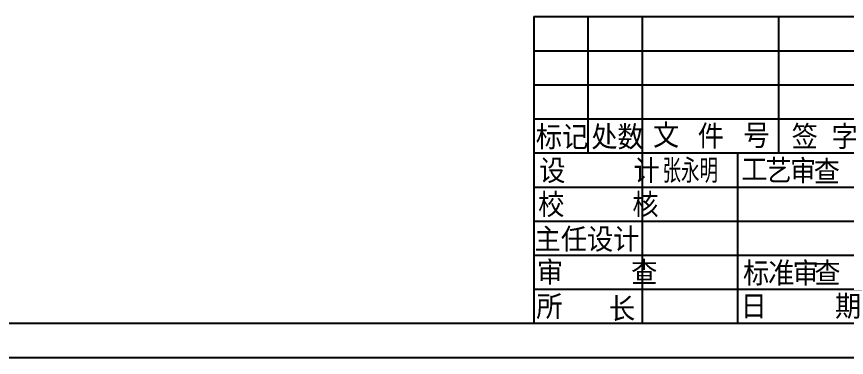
# Model space of a CAD drawing. Header units: millimetres. Extents: x 87 to 10587, y 0 to 7425.
# Drawn here: x 4062 to 7110, y 0 to 1250 of the extents above; entities that cross this region are included whole.
import ezdxf
from ezdxf.enums import TextEntityAlignment as Align

# ---------------------------------------------------------------- set-up
doc = ezdxf.new("R2010")
doc.units = ezdxf.units.MM
doc.header["$LTSCALE"] = 250
for name, color, linetype in [('01', 7, 'Continuous'), ('02', 1, 'Continuous'), ('11', 3, 'Continuous'), ('THICK', 7, 'Continuous')]:
    doc.layers.add(name, color=color, linetype=linetype)
doc.styles.get("Standard").update_dxf_attribs({"font": 'isocp', "width": 0.707, "bigfont": 'intecad.shx'})

# ---------------------------------------------------------------- blocks, each defined once
blk = doc.blocks.new('*U128')
at = {"layer": 'THICK'}
for p, q in [((-180, 45), (-180, 0)), ((-180, 45), (0, 45)), ((-172, 44.98), (-172, 45)), ((-172, 25), (-172, 45)), ((-164, 0), (-164, 45)), ((-144, 25), (-144, 45)), ((-180, 30), (-120, 30)), ((-180, 25), (-120, 25)), ((-150, 0), (-150, 25)), ((-180, 0), (0, 0))]:
    blk.add_line(p, q, dxfattribs=at)
at = {"layer": 'THICK', "color": 3}
for p, q in [((-180, 40), (-120, 40)), ((-180, 35), (-120, 35)), ((-180, 20), (-120, 20)), ((-180, 15), (-120, 15)), ((-180, 10), (-120, 10)), ((-180, 5), (-120, 5))]:
    blk.add_line(p, q, dxfattribs=at)
at = {"insert": (-161.08, 24.11), "char_height": 3.5, "width": 13.3184, "attachment_point": 1}
blk.add_mtext('张永明', dxfattribs=at)
at = {"layer": 'THICK', "color": 3}
for s, p in [('标记', (-175.84, 27.44)), ('处数', (-167.69, 27.44)), ('文', (-160.55, 27.69)), ('件', (-153.97, 27.57)), ('号', (-147.27, 27.57)), ('艺', (-144.03, 22.5)), ('审', (-140.42, 22.5)), ('工', (-147.58, 22.5)), ('查', (-136.94, 22.36)), ('标', (-147.32, 7.46)), ('准', (-143.65, 7.46)), ('审', (-140.04, 7.46)), ('查', (-136.84, 7.46)), ('所', (-177.7, 2.53)), ('长', (-167.02, 2.21))]:
    blk.add_text(s, height=3.5, dxfattribs=at).set_placement(p, align=Align.MIDDLE)
for s, p in [('签 字', (-142.1, 25.56)), ('设     计', (-179.18, 20.57)), ('校     核', (-179.36, 15.59)), ('主任设计', (-179.87, 10.5)), ('审     查', (-179.54, 5.64)), ('日     期', (-149.6, 0.66))]:
    blk.add_text(s, height=3.5, dxfattribs=at).set_placement(p)
blk = doc.blocks.new('*U129')
blk.add_blockref('*U128', (0, 0))
blk = doc.blocks.new('*U132')
at = {"layer": '01'}
blk.add_lwpolyline([(25, 5), (415, 5)], dxfattribs=at)
at = {"layer": '02'}
blk.add_lwpolyline([(0, 0), (420, 0)], dxfattribs=at)

msp = doc.modelspace()

# ---------------------------------------------------------------- block references
at = {"layer": '11', "xscale": 25, "yscale": 25, "zscale": 25}
msp.add_blockref('*U132', (86.857, 0), dxfattribs=at)
at = {"layer": '11', "xscale": 25, "yscale": 25}
msp.add_blockref('*U129', (10461.857, 125), dxfattribs=at)

doc.saveas('drawing.dxf')
